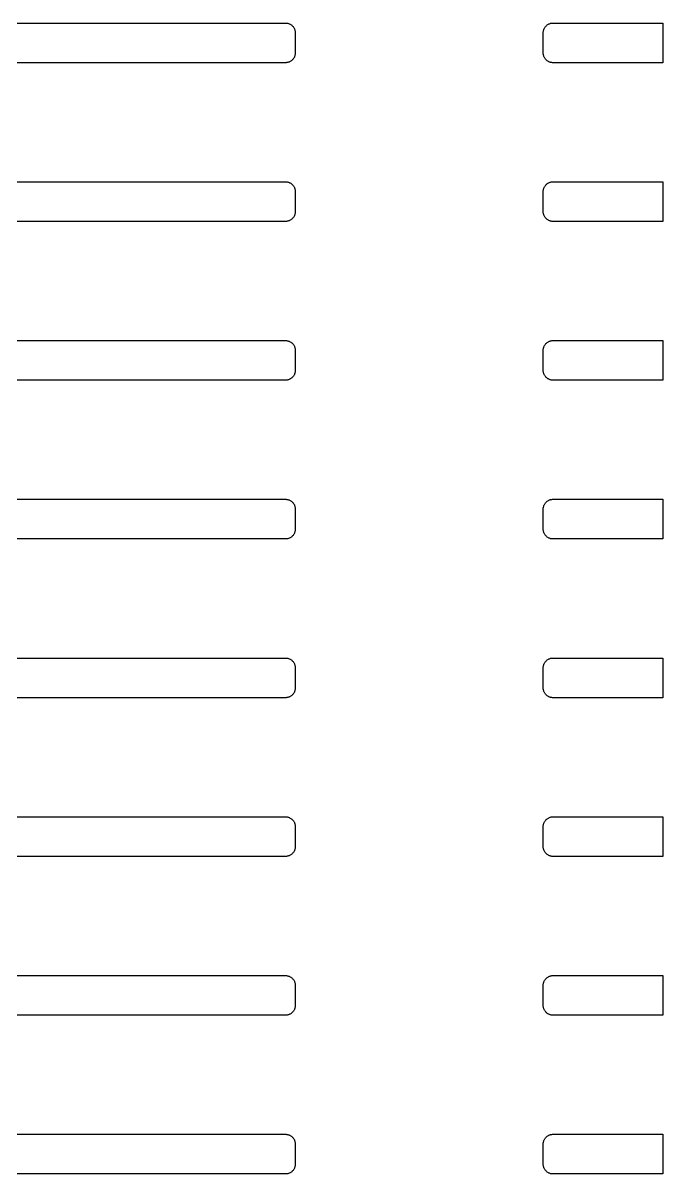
# Model space of a CAD drawing. Header units: metres. Extents: x -163 to 163, y -163 to 163.
# Drawn here: x -25.34 to -5.97, y -121.2 to -86.4 of the extents above; entities that cross this region are included whole.
import ezdxf

# ---------------------------------------------------------------- set-up
doc = ezdxf.new("R2010")
doc.units = ezdxf.units.M

msp = doc.modelspace()

# ---------------------------------------------------------------- linework, layer by layer
for p, q in [((-44.3989, -86.399), (-17.3989, -86.399)), ((-17.3989, -86.399), (-17.3801, -86.3995)), ((-17.3801, -86.3995), (-17.3613, -86.4013)), ((-17.3613, -86.4013), (-17.3427, -86.4043)), ((-17.3427, -86.4043), (-17.3243, -86.4084)), ((-17.3243, -86.4084), (-17.3062, -86.4136)), ((-17.3062, -86.4136), (-17.2885, -86.42)), ((-17.2885, -86.42), (-17.2712, -86.4275)), ((-17.2712, -86.4275), (-17.2544, -86.4361)), ((-17.2544, -86.4361), (-17.2382, -86.4456)), ((-17.2382, -86.4456), (-17.2226, -86.4563)), ((-17.2226, -86.4563), (-17.2077, -86.4678)), ((-17.2077, -86.4678), (-17.1936, -86.4803)), ((-17.1936, -86.4803), (-17.1803, -86.4936)), ((-17.1803, -86.4936), (-17.1678, -86.5077)), ((-17.1678, -86.5077), (-17.1562, -86.5226)), ((-17.1562, -86.5226), (-17.1456, -86.5382)), ((-17.1456, -86.5382), (-17.1361, -86.5544)), ((-17.1361, -86.5544), (-17.1275, -86.5712)), ((-17.1275, -86.5712), (-17.12, -86.5885)), ((-17.12, -86.5885), (-17.1136, -86.6062)), ((-17.1136, -86.6062), (-17.1084, -86.6243)), ((-17.1084, -86.6243), (-17.1043, -86.6427)), ((-17.1043, -86.6427), (-17.1013, -86.6613)), ((-9.59657, -86.6613), (-9.59363, -86.6427)), ((-9.59363, -86.6427), (-9.58952, -86.6243)), ((-9.58952, -86.6243), (-9.58426, -86.6062)), ((-9.58426, -86.6062), (-9.57788, -86.5885)), ((-9.57788, -86.5885), (-9.57039, -86.5712)), ((-9.57039, -86.5712), (-9.56184, -86.5544)), ((-9.56184, -86.5544), (-9.55225, -86.5382)), ((-9.55225, -86.5382), (-9.54166, -86.5226)), ((-9.54166, -86.5226), (-9.53011, -86.5077)), ((-9.53011, -86.5077), (-9.51764, -86.4936)), ((-9.51764, -86.4936), (-9.5043, -86.4803)), ((-9.5043, -86.4803), (-9.49017, -86.4678)), ((-9.49017, -86.4678), (-9.47528, -86.4563)), ((-9.47528, -86.4563), (-9.45969, -86.4456)), ((-9.45969, -86.4456), (-9.44347, -86.4361)), ((-9.44347, -86.4361), (-9.42668, -86.4275)), ((-9.42668, -86.4275), (-9.40938, -86.42)), ((-9.40938, -86.42), (-9.39165, -86.4136)), ((-9.39165, -86.4136), (-9.37355, -86.4084)), ((-9.37355, -86.4084), (-9.35516, -86.4043)), ((-9.35516, -86.4043), (-9.33655, -86.4013)), ((-9.33655, -86.4013), (-9.31778, -86.3995)), ((-9.31778, -86.3995), (-9.29895, -86.399)), ((-9.29895, -86.399), (-5.97498, -86.399)), ((-5.97498, -86.399), (-5.97498, -87.599)), ((-17.1013, -86.6613), (-17.0995, -86.6801)), ((-17.0995, -86.6801), (-17.099, -86.6989)), ((-17.099, -86.6989), (-17.099, -87.299)), ((-9.59894, -86.6989), (-9.59836, -86.6801)), ((-9.59894, -87.299), (-9.59894, -86.6989)), ((-9.59836, -86.6801), (-9.59657, -86.6613)), ((-17.1013, -87.3365), (-17.1043, -87.3552)), ((-17.0995, -87.3178), (-17.1013, -87.3365)), ((-17.099, -87.299), (-17.0995, -87.3178)), ((-9.59836, -87.3178), (-9.59894, -87.299)), ((-9.59657, -87.3365), (-9.59836, -87.3178)), ((-9.59363, -87.3552), (-9.59657, -87.3365)), ((-17.3989, -87.599), (-44.3989, -87.599)), ((-17.3801, -87.5984), (-17.3989, -87.599)), ((-17.3613, -87.5966), (-17.3801, -87.5984)), ((-17.3427, -87.5936), (-17.3613, -87.5966)), ((-17.3243, -87.5895), (-17.3427, -87.5936)), ((-17.3062, -87.5843), (-17.3243, -87.5895)), ((-17.2885, -87.5779), (-17.3062, -87.5843)), ((-17.2712, -87.5704), (-17.2885, -87.5779)), ((-17.2544, -87.5618), (-17.2712, -87.5704)), ((-17.2382, -87.5522), (-17.2544, -87.5618)), ((-17.2226, -87.5417), (-17.2382, -87.5522)), ((-17.2077, -87.5301), (-17.2226, -87.5417)), ((-17.1936, -87.5176), (-17.2077, -87.5301)), ((-17.1803, -87.5043), (-17.1936, -87.5176)), ((-17.1678, -87.4902), (-17.1803, -87.5043)), ((-17.1562, -87.4753), (-17.1678, -87.4902)), ((-17.1456, -87.4597), (-17.1562, -87.4753)), ((-17.1361, -87.4435), (-17.1456, -87.4597)), ((-17.1275, -87.4267), (-17.1361, -87.4435)), ((-17.12, -87.4094), (-17.1275, -87.4267)), ((-17.1136, -87.3916), (-17.12, -87.4094)), ((-17.1084, -87.3736), (-17.1136, -87.3916)), ((-17.1043, -87.3552), (-17.1084, -87.3736)), ((-9.58952, -87.3736), (-9.59363, -87.3552)), ((-9.58426, -87.3916), (-9.58952, -87.3736)), ((-9.57788, -87.4094), (-9.58426, -87.3916)), ((-9.57039, -87.4267), (-9.57788, -87.4094)), ((-9.56184, -87.4435), (-9.57039, -87.4267)), ((-9.55225, -87.4597), (-9.56184, -87.4435)), ((-9.54166, -87.4753), (-9.55225, -87.4597)), ((-9.53011, -87.4902), (-9.54166, -87.4753)), ((-9.51764, -87.5043), (-9.53011, -87.4902)), ((-9.5043, -87.5176), (-9.51764, -87.5043)), ((-9.49017, -87.5301), (-9.5043, -87.5176)), ((-9.47528, -87.5417), (-9.49017, -87.5301)), ((-9.45969, -87.5522), (-9.47528, -87.5417)), ((-9.44347, -87.5618), (-9.45969, -87.5522)), ((-9.42668, -87.5704), (-9.44347, -87.5618)), ((-9.40938, -87.5779), (-9.42668, -87.5704)), ((-9.39165, -87.5843), (-9.40938, -87.5779)), ((-9.37355, -87.5895), (-9.39165, -87.5843)), ((-9.35516, -87.5936), (-9.37355, -87.5895)), ((-9.33655, -87.5966), (-9.35516, -87.5936)), ((-9.31778, -87.5984), (-9.33655, -87.5966)), ((-9.29895, -87.599), (-9.31778, -87.5984)), ((-5.97498, -87.599), (-9.29895, -87.599)), ((-44.3989, -91.1989), (-17.3989, -91.1989)), ((-17.3989, -91.1989), (-17.3801, -91.1995)), ((-17.3801, -91.1995), (-17.3613, -91.2013)), ((-17.3613, -91.2013), (-17.3427, -91.2043)), ((-17.3427, -91.2043), (-17.3243, -91.2084)), ((-17.3243, -91.2084), (-17.3062, -91.2136)), ((-17.3062, -91.2136), (-17.2885, -91.22)), ((-17.2885, -91.22), (-17.2712, -91.2275)), ((-17.2712, -91.2275), (-17.2544, -91.2361)), ((-17.2544, -91.2361), (-17.2382, -91.2457)), ((-17.2382, -91.2457), (-17.2226, -91.2562)), ((-17.2226, -91.2562), (-17.2077, -91.2678)), ((-17.2077, -91.2678), (-17.1936, -91.2803)), ((-17.1936, -91.2803), (-17.1803, -91.2936)), ((-17.1803, -91.2936), (-17.1678, -91.3077)), ((-17.1678, -91.3077), (-17.1562, -91.3226)), ((-17.1562, -91.3226), (-17.1456, -91.3382)), ((-17.1456, -91.3382), (-17.1361, -91.3544)), ((-17.1361, -91.3544), (-17.1275, -91.3712)), ((-17.1275, -91.3712), (-17.12, -91.3885)), ((-17.12, -91.3885), (-17.1136, -91.4062)), ((-17.1136, -91.4062), (-17.1084, -91.4243)), ((-17.1084, -91.4243), (-17.1043, -91.4427)), ((-17.1043, -91.4427), (-17.1013, -91.4613)), ((-17.1013, -91.4613), (-17.0995, -91.4801)), ((-17.0995, -91.4801), (-17.099, -91.4989)), ((-17.099, -91.4989), (-17.099, -92.099)), ((-9.59894, -91.4989), (-9.59836, -91.4801)), ((-9.59894, -92.099), (-9.59894, -91.4989)), ((-9.59836, -91.4801), (-9.59657, -91.4613)), ((-9.59657, -91.4613), (-9.59363, -91.4427)), ((-9.59363, -91.4427), (-9.58952, -91.4243)), ((-9.58952, -91.4243), (-9.58426, -91.4062)), ((-9.58426, -91.4062), (-9.57788, -91.3885)), ((-9.57788, -91.3885), (-9.57039, -91.3712)), ((-9.57039, -91.3712), (-9.56184, -91.3544)), ((-9.56184, -91.3544), (-9.55225, -91.3382)), ((-9.55225, -91.3382), (-9.54166, -91.3226)), ((-9.54166, -91.3226), (-9.53011, -91.3077)), ((-9.53011, -91.3077), (-9.51764, -91.2936)), ((-9.51764, -91.2936), (-9.5043, -91.2803)), ((-9.5043, -91.2803), (-9.49017, -91.2678)), ((-9.49017, -91.2678), (-9.47528, -91.2562)), ((-9.47528, -91.2562), (-9.45969, -91.2457)), ((-9.45969, -91.2457), (-9.44347, -91.2361)), ((-9.44347, -91.2361), (-9.42668, -91.2275)), ((-9.42668, -91.2275), (-9.40938, -91.22)), ((-9.40938, -91.22), (-9.39165, -91.2136)), ((-9.39165, -91.2136), (-9.37355, -91.2084)), ((-9.37355, -91.2084), (-9.35516, -91.2043)), ((-9.35516, -91.2043), (-9.33655, -91.2013)), ((-9.33655, -91.2013), (-9.31778, -91.1995)), ((-9.31778, -91.1995), (-9.29895, -91.1989)), ((-9.29895, -91.1989), (-5.97498, -91.1989)), ((-5.97498, -91.1989), (-5.97498, -92.399)), ((-17.12, -92.2094), (-17.1275, -92.2267)), ((-17.1136, -92.1917), (-17.12, -92.2094)), ((-17.1084, -92.1736), (-17.1136, -92.1917)), ((-17.1043, -92.1552), (-17.1084, -92.1736)), ((-17.1013, -92.1366), (-17.1043, -92.1552)), ((-17.0995, -92.1178), (-17.1013, -92.1366)), ((-17.099, -92.099), (-17.0995, -92.1178)), ((-9.59836, -92.1178), (-9.59894, -92.099)), ((-9.59657, -92.1366), (-9.59836, -92.1178)), ((-9.59363, -92.1552), (-9.59657, -92.1366)), ((-9.58952, -92.1736), (-9.59363, -92.1552)), ((-9.58426, -92.1917), (-9.58952, -92.1736)), ((-9.57788, -92.2094), (-9.58426, -92.1917)), ((-9.57039, -92.2267), (-9.57788, -92.2094)), ((-17.3989, -92.399), (-44.3989, -92.399)), ((-17.3801, -92.3984), (-17.3989, -92.399)), ((-17.3613, -92.3966), (-17.3801, -92.3984)), ((-17.3427, -92.3936), (-17.3613, -92.3966)), ((-17.3243, -92.3895), (-17.3427, -92.3936)), ((-17.3062, -92.3843), (-17.3243, -92.3895)), ((-17.2885, -92.3779), (-17.3062, -92.3843)), ((-17.2712, -92.3704), (-17.2885, -92.3779)), ((-17.2544, -92.3618), (-17.2712, -92.3704)), ((-17.2382, -92.3522), (-17.2544, -92.3618)), ((-17.2226, -92.3417), (-17.2382, -92.3522)), ((-17.2077, -92.3301), (-17.2226, -92.3417)), ((-17.1936, -92.3176), (-17.2077, -92.3301)), ((-17.1803, -92.3043), (-17.1936, -92.3176)), ((-17.1678, -92.2902), (-17.1803, -92.3043)), ((-17.1562, -92.2753), (-17.1678, -92.2902)), ((-17.1456, -92.2597), (-17.1562, -92.2753)), ((-17.1361, -92.2435), (-17.1456, -92.2597)), ((-17.1275, -92.2267), (-17.1361, -92.2435)), ((-9.56184, -92.2435), (-9.57039, -92.2267)), ((-9.55225, -92.2597), (-9.56184, -92.2435)), ((-9.54166, -92.2753), (-9.55225, -92.2597)), ((-9.53011, -92.2902), (-9.54166, -92.2753)), ((-9.51764, -92.3043), (-9.53011, -92.2902)), ((-9.5043, -92.3176), (-9.51764, -92.3043)), ((-9.49017, -92.3301), (-9.5043, -92.3176)), ((-9.47528, -92.3417), (-9.49017, -92.3301)), ((-9.45969, -92.3522), (-9.47528, -92.3417)), ((-9.44347, -92.3618), (-9.45969, -92.3522)), ((-9.42668, -92.3704), (-9.44347, -92.3618)), ((-9.40938, -92.3779), (-9.42668, -92.3704)), ((-9.39165, -92.3843), (-9.40938, -92.3779)), ((-9.37355, -92.3895), (-9.39165, -92.3843)), ((-9.35516, -92.3936), (-9.37355, -92.3895)), ((-9.33655, -92.3966), (-9.35516, -92.3936)), ((-9.31778, -92.3984), (-9.33655, -92.3966)), ((-9.29895, -92.399), (-9.31778, -92.3984)), ((-5.97498, -92.399), (-9.29895, -92.399)), ((-44.3989, -95.9989), (-17.3989, -95.9989)), ((-17.3989, -95.9989), (-17.3801, -95.9995)), ((-17.3801, -95.9995), (-17.3613, -96.0013)), ((-17.3613, -96.0013), (-17.3427, -96.0043)), ((-17.3427, -96.0043), (-17.3243, -96.0084)), ((-17.3243, -96.0084), (-17.3062, -96.0136)), ((-17.3062, -96.0136), (-17.2885, -96.02)), ((-17.2885, -96.02), (-17.2712, -96.0275)), ((-17.2712, -96.0275), (-17.2544, -96.0361)), ((-17.2544, -96.0361), (-17.2382, -96.0457)), ((-17.2382, -96.0457), (-17.2226, -96.0562)), ((-9.47528, -96.0562), (-9.45969, -96.0457)), ((-9.45969, -96.0457), (-9.44347, -96.0361)), ((-9.44347, -96.0361), (-9.42668, -96.0275)), ((-9.42668, -96.0275), (-9.40938, -96.02)), ((-9.40938, -96.02), (-9.39165, -96.0136)), ((-9.39165, -96.0136), (-9.37355, -96.0084)), ((-9.37355, -96.0084), (-9.35516, -96.0043)), ((-9.35516, -96.0043), (-9.33655, -96.0013)), ((-9.33655, -96.0013), (-9.31778, -95.9995)), ((-9.31778, -95.9995), (-9.29895, -95.9989)), ((-9.29895, -95.9989), (-5.97498, -95.9989)), ((-5.97498, -95.9989), (-5.97498, -97.1989)), ((-17.2226, -96.0562), (-17.2077, -96.0678)), ((-17.2077, -96.0678), (-17.1936, -96.0803)), ((-17.1936, -96.0803), (-17.1803, -96.0936)), ((-17.1803, -96.0936), (-17.1678, -96.1077)), ((-17.1678, -96.1077), (-17.1562, -96.1226)), ((-17.1562, -96.1226), (-17.1456, -96.1382)), ((-17.1456, -96.1382), (-17.1361, -96.1544)), ((-17.1361, -96.1544), (-17.1275, -96.1712)), ((-17.1275, -96.1712), (-17.12, -96.1885)), ((-17.12, -96.1885), (-17.1136, -96.2063)), ((-17.1136, -96.2063), (-17.1084, -96.2243)), ((-17.1084, -96.2243), (-17.1043, -96.2427)), ((-17.1043, -96.2427), (-17.1013, -96.2614)), ((-17.1013, -96.2614), (-17.0995, -96.2801)), ((-17.0995, -96.2801), (-17.099, -96.299)), ((-17.099, -96.299), (-17.099, -96.899)), ((-9.59894, -96.299), (-9.59836, -96.2801)), ((-9.59894, -96.899), (-9.59894, -96.299)), ((-9.59836, -96.2801), (-9.59657, -96.2614)), ((-9.59657, -96.2614), (-9.59363, -96.2427)), ((-9.59363, -96.2427), (-9.58952, -96.2243)), ((-9.58952, -96.2243), (-9.58426, -96.2063)), ((-9.58426, -96.2063), (-9.57788, -96.1885)), ((-9.57788, -96.1885), (-9.57039, -96.1712)), ((-9.57039, -96.1712), (-9.56184, -96.1544)), ((-9.56184, -96.1544), (-9.55225, -96.1382)), ((-9.55225, -96.1382), (-9.54166, -96.1226)), ((-9.54166, -96.1226), (-9.53011, -96.1077)), ((-9.53011, -96.1077), (-9.51764, -96.0936)), ((-9.51764, -96.0936), (-9.5043, -96.0803)), ((-9.5043, -96.0803), (-9.49017, -96.0678)), ((-9.49017, -96.0678), (-9.47528, -96.0562)), ((-17.1678, -97.0902), (-17.1803, -97.1043)), ((-17.1562, -97.0753), (-17.1678, -97.0902)), ((-17.1456, -97.0597), (-17.1562, -97.0753)), ((-17.1361, -97.0435), (-17.1456, -97.0597)), ((-17.1275, -97.0267), (-17.1361, -97.0435)), ((-17.12, -97.0094), (-17.1275, -97.0267)), ((-17.1136, -96.9917), (-17.12, -97.0094)), ((-17.1084, -96.9736), (-17.1136, -96.9917)), ((-17.1043, -96.9552), (-17.1084, -96.9736)), ((-17.1013, -96.9366), (-17.1043, -96.9552)), ((-17.0995, -96.9178), (-17.1013, -96.9366)), ((-17.099, -96.899), (-17.0995, -96.9178)), ((-9.59836, -96.9178), (-9.59894, -96.899)), ((-9.59657, -96.9366), (-9.59836, -96.9178)), ((-9.59363, -96.9552), (-9.59657, -96.9366)), ((-9.58952, -96.9736), (-9.59363, -96.9552)), ((-9.58426, -96.9917), (-9.58952, -96.9736)), ((-9.57788, -97.0094), (-9.58426, -96.9917)), ((-9.57039, -97.0267), (-9.57788, -97.0094)), ((-9.56184, -97.0435), (-9.57039, -97.0267)), ((-9.55225, -97.0597), (-9.56184, -97.0435)), ((-9.54166, -97.0753), (-9.55225, -97.0597)), ((-9.53011, -97.0902), (-9.54166, -97.0753)), ((-9.51764, -97.1043), (-9.53011, -97.0902)), ((-17.3989, -97.1989), (-44.3989, -97.1989)), ((-17.3801, -97.1984), (-17.3989, -97.1989)), ((-17.3613, -97.1966), (-17.3801, -97.1984)), ((-17.3427, -97.1936), (-17.3613, -97.1966)), ((-17.3243, -97.1895), (-17.3427, -97.1936)), ((-17.3062, -97.1843), (-17.3243, -97.1895)), ((-17.2885, -97.1779), (-17.3062, -97.1843)), ((-17.2712, -97.1704), (-17.2885, -97.1779)), ((-17.2544, -97.1618), (-17.2712, -97.1704)), ((-17.2382, -97.1523), (-17.2544, -97.1618)), ((-17.2226, -97.1416), (-17.2382, -97.1523)), ((-17.2077, -97.1301), (-17.2226, -97.1416)), ((-17.1936, -97.1176), (-17.2077, -97.1301)), ((-17.1803, -97.1043), (-17.1936, -97.1176)), ((-9.5043, -97.1176), (-9.51764, -97.1043)), ((-9.49017, -97.1301), (-9.5043, -97.1176)), ((-9.47528, -97.1416), (-9.49017, -97.1301)), ((-9.45969, -97.1523), (-9.47528, -97.1416)), ((-9.44347, -97.1618), (-9.45969, -97.1523)), ((-9.42668, -97.1704), (-9.44347, -97.1618)), ((-9.40938, -97.1779), (-9.42668, -97.1704)), ((-9.39165, -97.1843), (-9.40938, -97.1779)), ((-9.37355, -97.1895), (-9.39165, -97.1843)), ((-9.35516, -97.1936), (-9.37355, -97.1895)), ((-9.33655, -97.1966), (-9.35516, -97.1936)), ((-9.31778, -97.1984), (-9.33655, -97.1966)), ((-9.29895, -97.1989), (-9.31778, -97.1984)), ((-5.97498, -97.1989), (-9.29895, -97.1989)), ((-44.3989, -100.799), (-17.3989, -100.799)), ((-17.3989, -100.799), (-17.3801, -100.8)), ((-17.3801, -100.8), (-17.3613, -100.801)), ((-17.3613, -100.801), (-17.3427, -100.804)), ((-17.3427, -100.804), (-17.3243, -100.808)), ((-17.3243, -100.808), (-17.3062, -100.814)), ((-17.3062, -100.814), (-17.2885, -100.82)), ((-17.2885, -100.82), (-17.2712, -100.827)), ((-17.2712, -100.827), (-17.2544, -100.836)), ((-17.2544, -100.836), (-17.2382, -100.846)), ((-17.2382, -100.846), (-17.2226, -100.856)), ((-17.2226, -100.856), (-17.2077, -100.868)), ((-17.2077, -100.868), (-17.1936, -100.88)), ((-17.1936, -100.88), (-17.1803, -100.894)), ((-17.1803, -100.894), (-17.1678, -100.908)), ((-17.1678, -100.908), (-17.1562, -100.923)), ((-9.54166, -100.923), (-9.53011, -100.908)), ((-9.53011, -100.908), (-9.51764, -100.894)), ((-9.51764, -100.894), (-9.5043, -100.88)), ((-9.5043, -100.88), (-9.49017, -100.868)), ((-9.49017, -100.868), (-9.47528, -100.856)), ((-9.47528, -100.856), (-9.45969, -100.846)), ((-9.45969, -100.846), (-9.44347, -100.836)), ((-9.44347, -100.836), (-9.42668, -100.827)), ((-9.42668, -100.827), (-9.40938, -100.82)), ((-9.40938, -100.82), (-9.39165, -100.814)), ((-9.39165, -100.814), (-9.37355, -100.808)), ((-9.37355, -100.808), (-9.35516, -100.804)), ((-9.35516, -100.804), (-9.33655, -100.801)), ((-9.33655, -100.801), (-9.31778, -100.8)), ((-9.31778, -100.8), (-9.29895, -100.799)), ((-9.29895, -100.799), (-5.97498, -100.799)), ((-5.97498, -100.799), (-5.97498, -101.999)), ((-17.1562, -100.923), (-17.1456, -100.938)), ((-17.1456, -100.938), (-17.1361, -100.954)), ((-17.1361, -100.954), (-17.1275, -100.971)), ((-17.1275, -100.971), (-17.12, -100.989)), ((-17.12, -100.989), (-17.1136, -101.006)), ((-17.1136, -101.006), (-17.1084, -101.024)), ((-17.1084, -101.024), (-17.1043, -101.043)), ((-17.1043, -101.043), (-17.1013, -101.061)), ((-17.1013, -101.061), (-17.0995, -101.08)), ((-17.0995, -101.08), (-17.099, -101.099)), ((-17.099, -101.099), (-17.099, -101.699)), ((-9.59894, -101.099), (-9.59836, -101.08)), ((-9.59894, -101.699), (-9.59894, -101.099)), ((-9.59836, -101.08), (-9.59657, -101.061)), ((-9.59657, -101.061), (-9.59363, -101.043)), ((-9.59363, -101.043), (-9.58952, -101.024)), ((-9.58952, -101.024), (-9.58426, -101.006)), ((-9.58426, -101.006), (-9.57788, -100.989)), ((-9.57788, -100.989), (-9.57039, -100.971)), ((-9.57039, -100.971), (-9.56184, -100.954)), ((-9.56184, -100.954), (-9.55225, -100.938)), ((-9.55225, -100.938), (-9.54166, -100.923)), ((-17.2544, -101.962), (-17.2712, -101.97)), ((-17.2382, -101.952), (-17.2544, -101.962)), ((-17.2226, -101.942), (-17.2382, -101.952)), ((-17.2077, -101.93), (-17.2226, -101.942)), ((-17.1936, -101.918), (-17.2077, -101.93)), ((-17.1803, -101.904), (-17.1936, -101.918)), ((-17.1678, -101.89), (-17.1803, -101.904)), ((-17.1562, -101.875), (-17.1678, -101.89)), ((-17.1456, -101.86), (-17.1562, -101.875)), ((-17.1361, -101.843), (-17.1456, -101.86)), ((-17.1275, -101.827), (-17.1361, -101.843)), ((-17.12, -101.809), (-17.1275, -101.827)), ((-17.1136, -101.792), (-17.12, -101.809)), ((-17.1084, -101.774), (-17.1136, -101.792)), ((-17.1043, -101.755), (-17.1084, -101.774)), ((-17.1013, -101.737), (-17.1043, -101.755)), ((-17.0995, -101.718), (-17.1013, -101.737)), ((-17.099, -101.699), (-17.0995, -101.718)), ((-9.59836, -101.718), (-9.59894, -101.699)), ((-9.59657, -101.737), (-9.59836, -101.718)), ((-9.59363, -101.755), (-9.59657, -101.737)), ((-9.58952, -101.774), (-9.59363, -101.755)), ((-9.58426, -101.792), (-9.58952, -101.774)), ((-9.57788, -101.809), (-9.58426, -101.792)), ((-9.57039, -101.827), (-9.57788, -101.809)), ((-9.56184, -101.843), (-9.57039, -101.827)), ((-9.55225, -101.86), (-9.56184, -101.843)), ((-9.54166, -101.875), (-9.55225, -101.86)), ((-9.53011, -101.89), (-9.54166, -101.875)), ((-9.51764, -101.904), (-9.53011, -101.89)), ((-9.5043, -101.918), (-9.51764, -101.904)), ((-9.49017, -101.93), (-9.5043, -101.918)), ((-9.47528, -101.942), (-9.49017, -101.93)), ((-9.45969, -101.952), (-9.47528, -101.942)), ((-9.44347, -101.962), (-9.45969, -101.952)), ((-9.42668, -101.97), (-9.44347, -101.962)), ((-17.3989, -101.999), (-44.3989, -101.999)), ((-17.3801, -101.998), (-17.3989, -101.999)), ((-17.3613, -101.997), (-17.3801, -101.998)), ((-17.3427, -101.994), (-17.3613, -101.997)), ((-17.3243, -101.99), (-17.3427, -101.994)), ((-17.3062, -101.984), (-17.3243, -101.99)), ((-17.2885, -101.978), (-17.3062, -101.984)), ((-17.2712, -101.97), (-17.2885, -101.978)), ((-9.40938, -101.978), (-9.42668, -101.97)), ((-9.39165, -101.984), (-9.40938, -101.978)), ((-9.37355, -101.99), (-9.39165, -101.984)), ((-9.35516, -101.994), (-9.37355, -101.99)), ((-9.33655, -101.997), (-9.35516, -101.994)), ((-9.31778, -101.998), (-9.33655, -101.997)), ((-9.29895, -101.999), (-9.31778, -101.998)), ((-5.97498, -101.999), (-9.29895, -101.999)), ((-44.3989, -105.599), (-17.3989, -105.599)), ((-17.3989, -105.599), (-17.3801, -105.6)), ((-17.3801, -105.6), (-17.3613, -105.601)), ((-17.3613, -105.601), (-17.3427, -105.604)), ((-17.3427, -105.604), (-17.3243, -105.608)), ((-17.3243, -105.608), (-17.3062, -105.614)), ((-17.3062, -105.614), (-17.2885, -105.62)), ((-17.2885, -105.62), (-17.2712, -105.628)), ((-17.2712, -105.628), (-17.2544, -105.636)), ((-17.2544, -105.636), (-17.2382, -105.646)), ((-17.2382, -105.646), (-17.2226, -105.656)), ((-17.2226, -105.656), (-17.2077, -105.668)), ((-17.2077, -105.668), (-17.1936, -105.68)), ((-17.1936, -105.68), (-17.1803, -105.694)), ((-17.1803, -105.694), (-17.1678, -105.708)), ((-17.1678, -105.708), (-17.1562, -105.723)), ((-17.1562, -105.723), (-17.1456, -105.738)), ((-17.1456, -105.738), (-17.1361, -105.754)), ((-17.1361, -105.754), (-17.1275, -105.771)), ((-17.1275, -105.771), (-17.12, -105.789)), ((-17.12, -105.789), (-17.1136, -105.806)), ((-9.58426, -105.806), (-9.57788, -105.789)), ((-9.57788, -105.789), (-9.57039, -105.771)), ((-9.57039, -105.771), (-9.56184, -105.754)), ((-9.56184, -105.754), (-9.55225, -105.738)), ((-9.55225, -105.738), (-9.54166, -105.723)), ((-9.54166, -105.723), (-9.53011, -105.708)), ((-9.53011, -105.708), (-9.51764, -105.694)), ((-9.51764, -105.694), (-9.5043, -105.68)), ((-9.5043, -105.68), (-9.49017, -105.668)), ((-9.49017, -105.668), (-9.47528, -105.656)), ((-9.47528, -105.656), (-9.45969, -105.646)), ((-9.45969, -105.646), (-9.44347, -105.636)), ((-9.44347, -105.636), (-9.42668, -105.628)), ((-9.42668, -105.628), (-9.40938, -105.62)), ((-9.40938, -105.62), (-9.39165, -105.614)), ((-9.39165, -105.614), (-9.37355, -105.608)), ((-9.37355, -105.608), (-9.35516, -105.604)), ((-9.35516, -105.604), (-9.33655, -105.601)), ((-9.33655, -105.601), (-9.31778, -105.6)), ((-9.31778, -105.6), (-9.29895, -105.599)), ((-9.29895, -105.599), (-5.97498, -105.599)), ((-5.97498, -105.599), (-5.97498, -106.799)), ((-17.1136, -105.806), (-17.1084, -105.824)), ((-17.1084, -105.824), (-17.1043, -105.843)), ((-17.1043, -105.843), (-17.1013, -105.861)), ((-17.1013, -105.861), (-17.0995, -105.88)), ((-17.0995, -105.88), (-17.099, -105.899)), ((-17.099, -105.899), (-17.099, -106.499)), ((-9.59894, -105.899), (-9.59836, -105.88)), ((-9.59894, -106.499), (-9.59894, -105.899)), ((-9.59836, -105.88), (-9.59657, -105.861)), ((-9.59657, -105.861), (-9.59363, -105.843)), ((-9.59363, -105.843), (-9.58952, -105.824)), ((-9.58952, -105.824), (-9.58426, -105.806)), ((-17.3989, -106.799), (-44.3989, -106.799)), ((-17.3801, -106.798), (-17.3989, -106.799)), ((-17.3613, -106.797), (-17.3801, -106.798)), ((-17.3427, -106.794), (-17.3613, -106.797)), ((-17.3243, -106.79), (-17.3427, -106.794)), ((-17.3062, -106.784), (-17.3243, -106.79)), ((-17.2885, -106.778), (-17.3062, -106.784)), ((-17.2712, -106.77), (-17.2885, -106.778)), ((-17.2544, -106.762), (-17.2712, -106.77)), ((-17.2382, -106.752), (-17.2544, -106.762)), ((-17.2226, -106.742), (-17.2382, -106.752)), ((-17.2077, -106.73), (-17.2226, -106.742)), ((-17.1936, -106.718), (-17.2077, -106.73)), ((-17.1803, -106.704), (-17.1936, -106.718)), ((-17.1678, -106.69), (-17.1803, -106.704)), ((-17.1562, -106.675), (-17.1678, -106.69)), ((-17.1456, -106.66), (-17.1562, -106.675)), ((-17.1361, -106.643), (-17.1456, -106.66)), ((-17.1275, -106.627), (-17.1361, -106.643)), ((-17.12, -106.609), (-17.1275, -106.627)), ((-17.1136, -106.592), (-17.12, -106.609)), ((-17.1084, -106.574), (-17.1136, -106.592)), ((-17.1043, -106.555), (-17.1084, -106.574)), ((-17.1013, -106.537), (-17.1043, -106.555)), ((-17.0995, -106.518), (-17.1013, -106.537)), ((-17.099, -106.499), (-17.0995, -106.518)), ((-9.59836, -106.518), (-9.59894, -106.499)), ((-9.59657, -106.537), (-9.59836, -106.518)), ((-9.59363, -106.555), (-9.59657, -106.537)), ((-9.58952, -106.574), (-9.59363, -106.555)), ((-9.58426, -106.592), (-9.58952, -106.574)), ((-9.57788, -106.609), (-9.58426, -106.592)), ((-9.57039, -106.627), (-9.57788, -106.609)), ((-9.56184, -106.643), (-9.57039, -106.627)), ((-9.55225, -106.66), (-9.56184, -106.643)), ((-9.54166, -106.675), (-9.55225, -106.66)), ((-9.53011, -106.69), (-9.54166, -106.675)), ((-9.51764, -106.704), (-9.53011, -106.69)), ((-9.5043, -106.718), (-9.51764, -106.704)), ((-9.49017, -106.73), (-9.5043, -106.718)), ((-9.47528, -106.742), (-9.49017, -106.73)), ((-9.45969, -106.752), (-9.47528, -106.742)), ((-9.44347, -106.762), (-9.45969, -106.752)), ((-9.42668, -106.77), (-9.44347, -106.762)), ((-9.40938, -106.778), (-9.42668, -106.77)), ((-9.39165, -106.784), (-9.40938, -106.778)), ((-9.37355, -106.79), (-9.39165, -106.784)), ((-9.35516, -106.794), (-9.37355, -106.79)), ((-9.33655, -106.797), (-9.35516, -106.794)), ((-9.31778, -106.798), (-9.33655, -106.797)), ((-9.29895, -106.799), (-9.31778, -106.798)), ((-5.97498, -106.799), (-9.29895, -106.799)), ((-44.3989, -110.399), (-17.3989, -110.399)), ((-17.3989, -110.399), (-17.3801, -110.4)), ((-17.3801, -110.4), (-17.3613, -110.401)), ((-17.3613, -110.401), (-17.3427, -110.404)), ((-17.3427, -110.404), (-17.3243, -110.408)), ((-17.3243, -110.408), (-17.3062, -110.414)), ((-17.3062, -110.414), (-17.2885, -110.42)), ((-17.2885, -110.42), (-17.2712, -110.428)), ((-17.2712, -110.428), (-17.2544, -110.436)), ((-17.2544, -110.436), (-17.2382, -110.446)), ((-17.2382, -110.446), (-17.2226, -110.456)), ((-17.2226, -110.456), (-17.2077, -110.468)), ((-17.2077, -110.468), (-17.1936, -110.48)), ((-17.1936, -110.48), (-17.1803, -110.494)), ((-17.1803, -110.494), (-17.1678, -110.508)), ((-17.1678, -110.508), (-17.1562, -110.523)), ((-17.1562, -110.523), (-17.1456, -110.538)), ((-17.1456, -110.538), (-17.1361, -110.554)), ((-17.1361, -110.554), (-17.1275, -110.571)), ((-17.1275, -110.571), (-17.12, -110.589)), ((-17.12, -110.589), (-17.1136, -110.606)), ((-17.1136, -110.606), (-17.1084, -110.624)), ((-17.1084, -110.624), (-17.1043, -110.643)), ((-17.1043, -110.643), (-17.1013, -110.661)), ((-17.1013, -110.661), (-17.0995, -110.68)), ((-9.59836, -110.68), (-9.59657, -110.661)), ((-9.59657, -110.661), (-9.59363, -110.643)), ((-9.59363, -110.643), (-9.58952, -110.624)), ((-9.58952, -110.624), (-9.58426, -110.606)), ((-9.58426, -110.606), (-9.57788, -110.589)), ((-9.57788, -110.589), (-9.57039, -110.571)), ((-9.57039, -110.571), (-9.56184, -110.554)), ((-9.56184, -110.554), (-9.55225, -110.538)), ((-9.55225, -110.538), (-9.54166, -110.523)), ((-9.54166, -110.523), (-9.53011, -110.508)), ((-9.53011, -110.508), (-9.51764, -110.494)), ((-9.51764, -110.494), (-9.5043, -110.48)), ((-9.5043, -110.48), (-9.49017, -110.468)), ((-9.49017, -110.468), (-9.47528, -110.456)), ((-9.47528, -110.456), (-9.45969, -110.446)), ((-9.45969, -110.446), (-9.44347, -110.436)), ((-9.44347, -110.436), (-9.42668, -110.428)), ((-9.42668, -110.428), (-9.40938, -110.42)), ((-9.40938, -110.42), (-9.39165, -110.414)), ((-9.39165, -110.414), (-9.37355, -110.408)), ((-9.37355, -110.408), (-9.35516, -110.404)), ((-9.35516, -110.404), (-9.33655, -110.401)), ((-9.33655, -110.401), (-9.31778, -110.4)), ((-9.31778, -110.4), (-9.29895, -110.399)), ((-9.29895, -110.399), (-5.97498, -110.399)), ((-5.97498, -110.399), (-5.97498, -111.599)), ((-17.0995, -110.68), (-17.099, -110.699)), ((-17.099, -110.699), (-17.099, -111.299)), ((-9.59894, -110.699), (-9.59836, -110.68)), ((-9.59894, -111.299), (-9.59894, -110.699)), ((-17.1043, -111.355), (-17.1084, -111.374)), ((-17.1013, -111.337), (-17.1043, -111.355)), ((-17.0995, -111.318), (-17.1013, -111.337)), ((-17.099, -111.299), (-17.0995, -111.318)), ((-9.59836, -111.318), (-9.59894, -111.299)), ((-9.59657, -111.337), (-9.59836, -111.318)), ((-9.59363, -111.355), (-9.59657, -111.337)), ((-9.58952, -111.374), (-9.59363, -111.355)), ((-17.3989, -111.599), (-44.3989, -111.599)), ((-17.3801, -111.598), (-17.3989, -111.599)), ((-17.3613, -111.597), (-17.3801, -111.598)), ((-17.3427, -111.594), (-17.3613, -111.597)), ((-17.3243, -111.59), (-17.3427, -111.594)), ((-17.3062, -111.584), (-17.3243, -111.59)), ((-17.2885, -111.578), (-17.3062, -111.584)), ((-17.2712, -111.57), (-17.2885, -111.578)), ((-17.2544, -111.562), (-17.2712, -111.57)), ((-17.2382, -111.552), (-17.2544, -111.562)), ((-17.2226, -111.542), (-17.2382, -111.552)), ((-17.2077, -111.53), (-17.2226, -111.542)), ((-17.1936, -111.518), (-17.2077, -111.53)), ((-17.1803, -111.504), (-17.1936, -111.518)), ((-17.1678, -111.49), (-17.1803, -111.504)), ((-17.1562, -111.475), (-17.1678, -111.49)), ((-17.1456, -111.46), (-17.1562, -111.475)), ((-17.1361, -111.443), (-17.1456, -111.46)), ((-17.1275, -111.427), (-17.1361, -111.443)), ((-17.12, -111.409), (-17.1275, -111.427)), ((-17.1136, -111.392), (-17.12, -111.409)), ((-17.1084, -111.374), (-17.1136, -111.392)), ((-9.58426, -111.392), (-9.58952, -111.374)), ((-9.57788, -111.409), (-9.58426, -111.392)), ((-9.57039, -111.427), (-9.57788, -111.409)), ((-9.56184, -111.443), (-9.57039, -111.427)), ((-9.55225, -111.46), (-9.56184, -111.443)), ((-9.54166, -111.475), (-9.55225, -111.46)), ((-9.53011, -111.49), (-9.54166, -111.475)), ((-9.51764, -111.504), (-9.53011, -111.49)), ((-9.5043, -111.518), (-9.51764, -111.504)), ((-9.49017, -111.53), (-9.5043, -111.518)), ((-9.47528, -111.542), (-9.49017, -111.53)), ((-9.45969, -111.552), (-9.47528, -111.542)), ((-9.44347, -111.562), (-9.45969, -111.552)), ((-9.42668, -111.57), (-9.44347, -111.562)), ((-9.40938, -111.578), (-9.42668, -111.57)), ((-9.39165, -111.584), (-9.40938, -111.578)), ((-9.37355, -111.59), (-9.39165, -111.584)), ((-9.35516, -111.594), (-9.37355, -111.59)), ((-9.33655, -111.597), (-9.35516, -111.594)), ((-9.31778, -111.598), (-9.33655, -111.597)), ((-9.29895, -111.599), (-9.31778, -111.598)), ((-5.97498, -111.599), (-9.29895, -111.599)), ((-44.3989, -115.199), (-17.3989, -115.199)), ((-17.3989, -115.199), (-17.3801, -115.2)), ((-17.3801, -115.2), (-17.3613, -115.201)), ((-17.3613, -115.201), (-17.3427, -115.204)), ((-17.3427, -115.204), (-17.3243, -115.208)), ((-17.3243, -115.208), (-17.3062, -115.214)), ((-17.3062, -115.214), (-17.2885, -115.22)), ((-17.2885, -115.22), (-17.2712, -115.228)), ((-17.2712, -115.228), (-17.2544, -115.236)), ((-17.2544, -115.236), (-17.2382, -115.246)), ((-17.2382, -115.246), (-17.2226, -115.256)), ((-17.2226, -115.256), (-17.2077, -115.268)), ((-17.2077, -115.268), (-17.1936, -115.28)), ((-17.1936, -115.28), (-17.1803, -115.294)), ((-17.1803, -115.294), (-17.1678, -115.308)), ((-17.1678, -115.308), (-17.1562, -115.323)), ((-17.1562, -115.323), (-17.1456, -115.338)), ((-17.1456, -115.338), (-17.1361, -115.354)), ((-17.1361, -115.354), (-17.1275, -115.371)), ((-17.1275, -115.371), (-17.12, -115.389)), ((-17.12, -115.389), (-17.1136, -115.406)), ((-17.1136, -115.406), (-17.1084, -115.424)), ((-17.1084, -115.424), (-17.1043, -115.443)), ((-17.1043, -115.443), (-17.1013, -115.461)), ((-17.1013, -115.461), (-17.0995, -115.48)), ((-17.0995, -115.48), (-17.099, -115.499)), ((-17.099, -115.499), (-17.099, -116.099)), ((-9.59894, -115.499), (-9.59836, -115.48)), ((-9.59894, -116.099), (-9.59894, -115.499)), ((-9.59836, -115.48), (-9.59657, -115.461)), ((-9.59657, -115.461), (-9.59363, -115.443)), ((-9.59363, -115.443), (-9.58952, -115.424)), ((-9.58952, -115.424), (-9.58426, -115.406)), ((-9.58426, -115.406), (-9.57788, -115.389)), ((-9.57788, -115.389), (-9.57039, -115.371)), ((-9.57039, -115.371), (-9.56184, -115.354)), ((-9.56184, -115.354), (-9.55225, -115.338)), ((-9.55225, -115.338), (-9.54166, -115.323)), ((-9.54166, -115.323), (-9.53011, -115.308)), ((-9.53011, -115.308), (-9.51764, -115.294)), ((-9.51764, -115.294), (-9.5043, -115.28)), ((-9.5043, -115.28), (-9.49017, -115.268)), ((-9.49017, -115.268), (-9.47528, -115.256)), ((-9.47528, -115.256), (-9.45969, -115.246)), ((-9.45969, -115.246), (-9.44347, -115.236)), ((-9.44347, -115.236), (-9.42668, -115.228)), ((-9.42668, -115.228), (-9.40938, -115.22)), ((-9.40938, -115.22), (-9.39165, -115.214)), ((-9.39165, -115.214), (-9.37355, -115.208)), ((-9.37355, -115.208), (-9.35516, -115.204)), ((-9.35516, -115.204), (-9.33655, -115.201)), ((-9.33655, -115.201), (-9.31778, -115.2)), ((-9.31778, -115.2), (-9.29895, -115.199)), ((-9.29895, -115.199), (-5.97498, -115.199)), ((-5.97498, -115.199), (-5.97498, -116.399)), ((-17.1275, -116.227), (-17.1361, -116.243)), ((-17.12, -116.209), (-17.1275, -116.227)), ((-17.1136, -116.192), (-17.12, -116.209)), ((-17.1084, -116.174), (-17.1136, -116.192)), ((-17.1043, -116.155), (-17.1084, -116.174)), ((-17.1013, -116.137), (-17.1043, -116.155)), ((-17.0995, -116.118), (-17.1013, -116.137)), ((-17.099, -116.099), (-17.0995, -116.118)), ((-9.59836, -116.118), (-9.59894, -116.099)), ((-9.59657, -116.137), (-9.59836, -116.118)), ((-9.59363, -116.155), (-9.59657, -116.137)), ((-9.58952, -116.174), (-9.59363, -116.155)), ((-9.58426, -116.192), (-9.58952, -116.174)), ((-9.57788, -116.209), (-9.58426, -116.192)), ((-9.57039, -116.227), (-9.57788, -116.209)), ((-9.56184, -116.243), (-9.57039, -116.227)), ((-17.3989, -116.399), (-44.3989, -116.399)), ((-17.3801, -116.398), (-17.3989, -116.399)), ((-17.3613, -116.397), (-17.3801, -116.398)), ((-17.3427, -116.394), (-17.3613, -116.397)), ((-17.3243, -116.39), (-17.3427, -116.394)), ((-17.3062, -116.384), (-17.3243, -116.39)), ((-17.2885, -116.378), (-17.3062, -116.384)), ((-17.2712, -116.37), (-17.2885, -116.378)), ((-17.2544, -116.362), (-17.2712, -116.37)), ((-17.2382, -116.352), (-17.2544, -116.362)), ((-17.2226, -116.342), (-17.2382, -116.352)), ((-17.2077, -116.33), (-17.2226, -116.342)), ((-17.1936, -116.318), (-17.2077, -116.33)), ((-17.1803, -116.304), (-17.1936, -116.318)), ((-17.1678, -116.29), (-17.1803, -116.304)), ((-17.1562, -116.275), (-17.1678, -116.29)), ((-17.1456, -116.26), (-17.1562, -116.275)), ((-17.1361, -116.243), (-17.1456, -116.26)), ((-9.55225, -116.26), (-9.56184, -116.243)), ((-9.54166, -116.275), (-9.55225, -116.26)), ((-9.53011, -116.29), (-9.54166, -116.275)), ((-9.51764, -116.304), (-9.53011, -116.29)), ((-9.5043, -116.318), (-9.51764, -116.304)), ((-9.49017, -116.33), (-9.5043, -116.318)), ((-9.47528, -116.342), (-9.49017, -116.33)), ((-9.45969, -116.352), (-9.47528, -116.342)), ((-9.44347, -116.362), (-9.45969, -116.352)), ((-9.42668, -116.37), (-9.44347, -116.362)), ((-9.40938, -116.378), (-9.42668, -116.37)), ((-9.39165, -116.384), (-9.40938, -116.378)), ((-9.37355, -116.39), (-9.39165, -116.384)), ((-9.35516, -116.394), (-9.37355, -116.39)), ((-9.33655, -116.397), (-9.35516, -116.394)), ((-9.31778, -116.398), (-9.33655, -116.397)), ((-9.29895, -116.399), (-9.31778, -116.398)), ((-5.97498, -116.399), (-9.29895, -116.399)), ((-44.3989, -119.999), (-17.3989, -119.999)), ((-17.3989, -119.999), (-17.3801, -120)), ((-17.3801, -120), (-17.3613, -120.001)), ((-17.3613, -120.001), (-17.3427, -120.004)), ((-17.3427, -120.004), (-17.3243, -120.008)), ((-17.3243, -120.008), (-17.3062, -120.014)), ((-17.3062, -120.014), (-17.2885, -120.02)), ((-17.2885, -120.02), (-17.2712, -120.027)), ((-17.2712, -120.027), (-17.2544, -120.036)), ((-17.2544, -120.036), (-17.2382, -120.046)), ((-17.2382, -120.046), (-17.2226, -120.056)), ((-17.2226, -120.056), (-17.2077, -120.068)), ((-9.49017, -120.068), (-9.47528, -120.056)), ((-9.47528, -120.056), (-9.45969, -120.046)), ((-9.45969, -120.046), (-9.44347, -120.036)), ((-9.44347, -120.036), (-9.42668, -120.027)), ((-9.42668, -120.027), (-9.40938, -120.02)), ((-9.40938, -120.02), (-9.39165, -120.014)), ((-9.39165, -120.014), (-9.37355, -120.008)), ((-9.37355, -120.008), (-9.35516, -120.004)), ((-9.35516, -120.004), (-9.33655, -120.001)), ((-9.33655, -120.001), (-9.31778, -120)), ((-9.31778, -120), (-9.29895, -119.999)), ((-9.29895, -119.999), (-5.97498, -119.999)), ((-5.97498, -119.999), (-5.97498, -121.199)), ((-17.2077, -120.068), (-17.1936, -120.08)), ((-17.1936, -120.08), (-17.1803, -120.094)), ((-17.1803, -120.094), (-17.1678, -120.108)), ((-17.1678, -120.108), (-17.1562, -120.123)), ((-17.1562, -120.123), (-17.1456, -120.138)), ((-17.1456, -120.138), (-17.1361, -120.154)), ((-17.1361, -120.154), (-17.1275, -120.171)), ((-17.1275, -120.171), (-17.12, -120.189)), ((-17.12, -120.189), (-17.1136, -120.206)), ((-17.1136, -120.206), (-17.1084, -120.224)), ((-17.1084, -120.224), (-17.1043, -120.243)), ((-17.1043, -120.243), (-17.1013, -120.261)), ((-17.1013, -120.261), (-17.0995, -120.28)), ((-17.0995, -120.28), (-17.099, -120.299)), ((-17.099, -120.299), (-17.099, -120.899)), ((-9.59894, -120.299), (-9.59836, -120.28)), ((-9.59894, -120.899), (-9.59894, -120.299)), ((-9.59836, -120.28), (-9.59657, -120.261)), ((-9.59657, -120.261), (-9.59363, -120.243)), ((-9.59363, -120.243), (-9.58952, -120.224)), ((-9.58952, -120.224), (-9.58426, -120.206)), ((-9.58426, -120.206), (-9.57788, -120.189)), ((-9.57788, -120.189), (-9.57039, -120.171)), ((-9.57039, -120.171), (-9.56184, -120.154)), ((-9.56184, -120.154), (-9.55225, -120.138)), ((-9.55225, -120.138), (-9.54166, -120.123)), ((-9.54166, -120.123), (-9.53011, -120.108)), ((-9.53011, -120.108), (-9.51764, -120.094)), ((-9.51764, -120.094), (-9.5043, -120.08)), ((-9.5043, -120.08), (-9.49017, -120.068)), ((-17.1803, -121.104), (-17.1936, -121.118)), ((-17.1678, -121.09), (-17.1803, -121.104)), ((-17.1562, -121.075), (-17.1678, -121.09)), ((-17.1456, -121.06), (-17.1562, -121.075)), ((-17.1361, -121.043), (-17.1456, -121.06)), ((-17.1275, -121.027), (-17.1361, -121.043)), ((-17.12, -121.009), (-17.1275, -121.027)), ((-17.1136, -120.992), (-17.12, -121.009)), ((-17.1084, -120.974), (-17.1136, -120.992)), ((-17.1043, -120.955), (-17.1084, -120.974)), ((-17.1013, -120.937), (-17.1043, -120.955)), ((-17.0995, -120.918), (-17.1013, -120.937)), ((-17.099, -120.899), (-17.0995, -120.918)), ((-9.59836, -120.918), (-9.59894, -120.899)), ((-9.59657, -120.937), (-9.59836, -120.918)), ((-9.59363, -120.955), (-9.59657, -120.937)), ((-9.58952, -120.974), (-9.59363, -120.955)), ((-9.58426, -120.992), (-9.58952, -120.974)), ((-9.57788, -121.009), (-9.58426, -120.992)), ((-9.57039, -121.027), (-9.57788, -121.009)), ((-9.56184, -121.043), (-9.57039, -121.027)), ((-9.55225, -121.06), (-9.56184, -121.043)), ((-9.54166, -121.075), (-9.55225, -121.06)), ((-9.53011, -121.09), (-9.54166, -121.075)), ((-9.51764, -121.104), (-9.53011, -121.09)), ((-9.5043, -121.118), (-9.51764, -121.104)), ((-17.3989, -121.199), (-44.3989, -121.199)), ((-17.3801, -121.198), (-17.3989, -121.199)), ((-17.3613, -121.197), (-17.3801, -121.198)), ((-17.3427, -121.194), (-17.3613, -121.197)), ((-17.3243, -121.19), (-17.3427, -121.194)), ((-17.3062, -121.184), (-17.3243, -121.19)), ((-17.2885, -121.178), (-17.3062, -121.184)), ((-17.2712, -121.17), (-17.2885, -121.178)), ((-17.2544, -121.162), (-17.2712, -121.17)), ((-17.2382, -121.152), (-17.2544, -121.162)), ((-17.2226, -121.142), (-17.2382, -121.152)), ((-17.2077, -121.13), (-17.2226, -121.142)), ((-17.1936, -121.118), (-17.2077, -121.13)), ((-9.49017, -121.13), (-9.5043, -121.118)), ((-9.47528, -121.142), (-9.49017, -121.13)), ((-9.45969, -121.152), (-9.47528, -121.142)), ((-9.44347, -121.162), (-9.45969, -121.152)), ((-9.42668, -121.17), (-9.44347, -121.162)), ((-9.40938, -121.178), (-9.42668, -121.17)), ((-9.39165, -121.184), (-9.40938, -121.178)), ((-9.37355, -121.19), (-9.39165, -121.184)), ((-9.35516, -121.194), (-9.37355, -121.19)), ((-9.33655, -121.197), (-9.35516, -121.194)), ((-9.31778, -121.198), (-9.33655, -121.197)), ((-9.29895, -121.199), (-9.31778, -121.198)), ((-5.97498, -121.199), (-9.29895, -121.199))]:
    msp.add_line(p, q)

doc.saveas('drawing.dxf')
